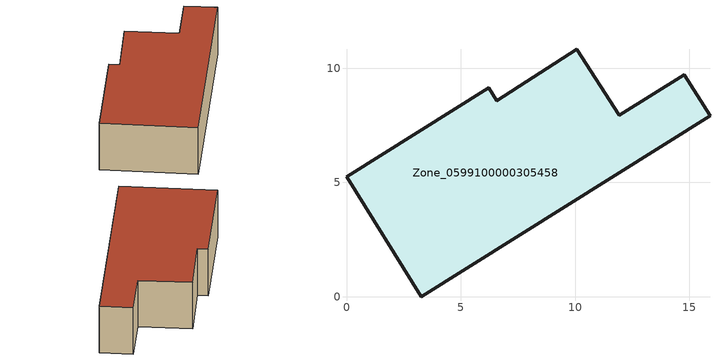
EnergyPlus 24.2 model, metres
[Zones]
Zone_0599100000305458
 floor ground (C_G): 3.28,0 0,5.25 6.22,9.15 6.58,8.58 10.08,10.82 11.94,7.93 14.78,9.71 15.91,7.91 z0
 wall outside (C_F): 14.78,9.71 11.94,7.93 10.08,10.82 6.58,8.58 6.22,9.15 0,5.25 3.28,0 15.91,7.91 14.78,9.71 z0:3.34
 roof outside (C_R): 6.22,9.15 0,5.25 3.28,0 15.91,7.91 14.78,9.71 11.94,7.93 10.08,10.82 6.58,8.58 z3.34
[BUILDING]
Pand.0599100000305458: North Axis=0; Terrain=City; Loads Convergence Tolerance Value=0.04; Temperature Convergence Tolerance Value=0.4; Solar Distribution=FullExterior; Maximum Number of Warmup Days=25; Minimum Number of Warmup Days=1
[Site:Location]
Rotterdam.The.Hague.AP_ZH_NLD Design_Conditions: Latitude=51.96; Longitude=4.45; Time Zone=1; Elevation=-4.5
[SITE:GROUNDTEMPERATURE:BUILDINGSURFACE]
18, 18, 18, 18, 18, 18, 18, 18, 18, 18, 18, 18
[MATERIAL] Thermal Absorptance=0.9; Solar Absorptance=0.7; Visible Absorptance=0.7
Name | Roughness | Thickness | Conductivity | Density | Specific Heat
G.TI.1946 | MediumSmooth | 0.15 | 1 | 540 | 1210
F.TI.1946 | Rough | 0.3 | 0.857143 | 1920 | 840
R.TI.1946 | MediumRough | 0.2 | 0.1 | 1500 | 1000
[CONSTRUCTION]
C_G: G.TI.1946
C_F: F.TI.1946
C_R: R.TI.1946
[ZONE]
Zone_0599100000305458: Type=1; Multiplier=1; Ceiling Height=Autocalculate; Volume=Autocalculate; Floor Area=autocalculate; Part of Total Floor Area=Yes
[ZONEINFILTRATION:DESIGNFLOWRATE]
Infil_Zone_0599100000305458: Zone or ZoneList or Space or SpaceList=Zone_0599100000305458; Schedule=AlwaysOn; Design Flow Rate Calculation Method=Flow/Area; Flow Rate per Floor Area=0.003; Constant Term Coefficient=1; Temperature Term Coefficient=0; Velocity Term Coefficient=0; Velocity Squared Term Coefficient=0
[HVACTEMPLATE:ZONE:IDEALLOADSAIRSYSTEM]
Zone_0599100000305458: Maximum Heating Supply Air Temperature=50; Minimum Cooling Supply Air Temperature=13; Maximum Heating Supply Air Humidity Ratio=0.0156; Minimum Cooling Supply Air Humidity Ratio=0.0077; Heating Limit=NoLimit; Cooling Limit=NoLimit; Dehumidification Control Type=ConstantSensibleHeatRatio; Cooling Sensible Heat Ratio=0.7; Dehumidification Setpoint=60; Humidification Control Type=None; Humidification Setpoint=30; Outdoor Air Method=None; Outdoor Air Flow Rate per Person=0.00944; Outdoor Air Flow Rate per Zone Floor Area=0; Outdoor Air Flow Rate per Zone=0; Demand Controlled Ventilation Type=None; Outdoor Air Economizer Type=NoEconomizer; Heat Recovery Type=None; Sensible Heat Recovery Effectiveness=0.7; Latent Heat Recovery Effectiveness=0.65
[ZONECONTROL:THERMOSTAT]
ThermostatControl_Zone_0599100000305458: Zone or ZoneList=Zone_0599100000305458; Control Type Schedule=DualSetpointControlType; Control 1=Thermostat_Zone_0599100000305458; Temperature Difference Between Cutout And Setpoint=0
[THERMOSTATSETPOINT:DUALSETPOINT]
Thermostat_Zone_0599100000305458: Heating Setpoint Temperature Schedule=HeatingSetpoint_Zone_0599100000305458; Cooling Setpoint Temperature Schedule=CoolingSetpoint_Zone_0599100000305458
[SCHEDULE:COMPACT]
HeatingSetpoint_Zone_0599100000305458: Through: 12/31, For: AllDays, Until: 24:00, 21
CoolingSetpoint_Zone_0599100000305458: Through: 12/31, For: AllDays, Until: 24:00, 24
DualSetpointControlType: Through: 12/31, For: AllDays, Until: 24:00, 4
AlwaysOn: Through: 12/31, For: AllDays, Until: 24:00, 1
